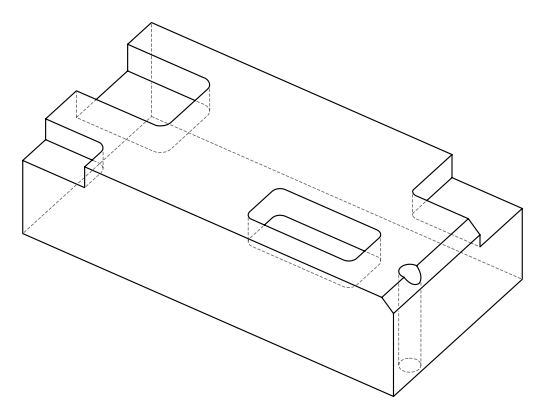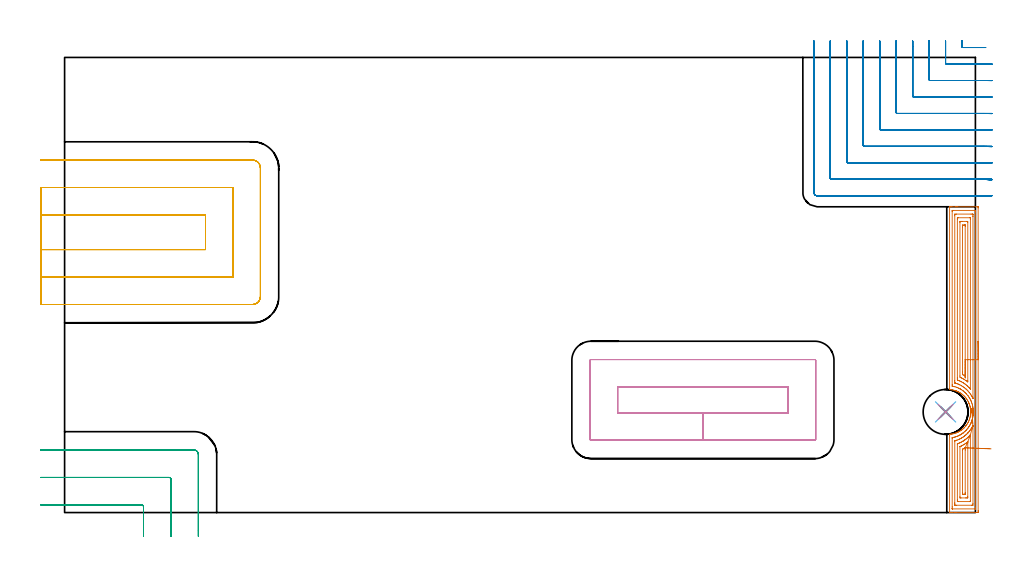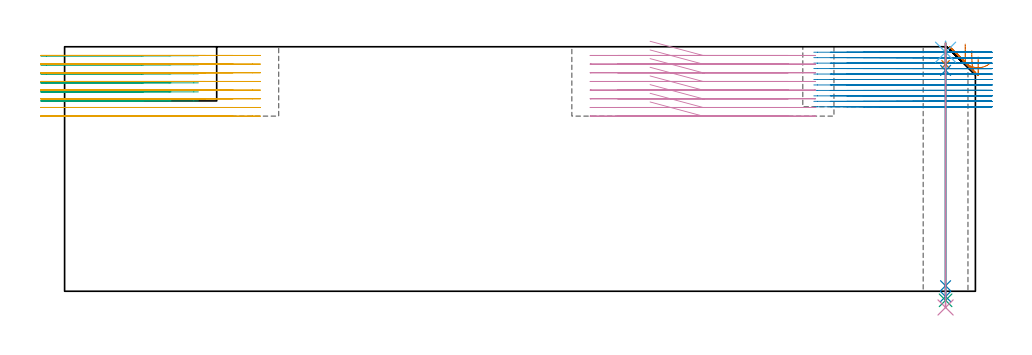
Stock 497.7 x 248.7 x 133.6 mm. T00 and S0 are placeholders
(PLAN: 10 operations, 7 tool changes, 64.5 min)
(1 AREA_MILL | FG_CHAMFER_SURFACE | UGT0205_001 | 7.89 min | 21200 mm3)
(2 MILL_CORNER_NOTCH_RECTANGULAR | CORNER_NOTCH_RECTANGULAR | NXT0201_011 | Follow Part, ap 3, ae 75% | 24.79 min | 251086 mm3)
(3 MILL_CORNER_NOTCH_RECTANGULAR_1 | CORNER_NOTCH_RECTANGULAR_1 | UGT0201_094 | Follow Part, ap 5, ae 75% | 4.15 min | 107751 mm3)
(4 MILL_RECTANGULAR_POCKET | POCKET_RECTANGULAR_STRAIGHT | UGT0201_094 | Follow Part, ap 5, ae 75% | 10.02 min | 344434 mm3)
(5 MILL_SLOT | SLOT_PARTIAL_RECTANGULAR | UGT0201_094 | Follow Part, ap 5, ae 75% | 15.83 min | 435323 mm3)
(6 SPOT_DRILL | STEP1HOLE | NXT0321_9005460120000 | 0.05 min | 131 mm3)
(7 DRILL_BLIND_HOLE_INTO_CENTER | STEP1HOLE | NXT0301_035 | 0.05 min | 163 mm3)
(8 GUN_DRILL_THROUGH_HOLE | STEP1HOLE | UGT0307_002 | 0.6 min | 3583 mm3)
(9 SPADE_DRILL_TO_ENLARGE_THROUGH_HOLE | STEP1HOLE | UGT0306_006 | 0.56 min | 21055 mm3)
(10 DRILL_TO_ENLARGE_THROUGH_HOLE | STEP1HOLE | UGT0301_058 | 0.58 min | 36872 mm3)
(TOOL UGT0205_001 | Chamfer Mill 20 x 3 x 45 deg. | D20 FL50 Z2)
(TOOL NXT0201_011 | ENDMILL 12mm [2P460-1200-NA 1630] | D12 FL38 Z6)
(TOOL UGT0201_094 | End mill 20 mm | D20 FL38 Z4)
(TOOL NXT0321_9005460120000 | NC Spot Drill, 142deg, 12mm, Carbide, Uncoated | D12 PA142 FL30 Z2)
(TOOL NXT0301_035 | Carbide Drill 6.4mm [860.1-0640-032A1-MM 2214] | D6.4 PA140 FL53 Z2)
(TOOL UGT0307_002 | Gun Drill 6 mm | D6 PA130 FL24 Z1)
(TOOL UGT0306_006 | Spade Drill 15.5mm | D15.5 PA132 FL10 Z2)
(TOOL UGT0301_058 | Twist Drill 24.5 mm | D24.5 PA118 FL160 Z2)
(OP 1 AREA_MILL)
G17 G21 G94 G90
T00 M6
G54
G17 G0 G90 X499.2 Y93.55 S1061 M3
G43 Z143.6 H0
Z128.
G94 G1 Y93.512 Z127.128 F250.
Y93.398 Z126.264
Y93.209 Z125.412
Y92.947 Z124.58
Y92.613 Z123.774
Y92.21 Z123.
Y91.742 Z122.264
Y91.21 Z121.572
Y90.621 Z120.929
Y89.978 Z120.34
Y89.286 Z119.809
Y88.55 Z119.34
Y87.776 Z118.937
Y86.97 Z118.603
Y86.138 Z118.341
Y85.286 Z118.152
Y84.422 Z118.038
Y83.55 Z118.
Y1.121
X499.199 Y0.598 Z118.001
X499.196 Y0.234 Z118.002
X499.192 Y0.01 Z118.005
X498.838 Y0.006 Z118.359
X498.251 Y0. Z118.946
X487.462 Z129.732
X486.886 Z130.311
X486.587 Z130.61
X484.837 Z132.358
X484.239 Z132.96
X483.962 Z133.237
X483.847 Z133.352
X483.723 Y0.001 Z133.469
X483.661 Y0.004 Z133.53
X483.602 Y0.01 Z133.588
X483.6 Y0.152 Z133.6
Y42.52
X483.604 Y42.759 Z133.59
X483.821 Y42.793 Z133.373
X484.101 Y42.824 Z133.092
X484.399 Y42.858 Z132.797
X484.557 Y42.875 Z132.641
X485.448 Y43.03 Z131.751
X486.338 Y43.253 Z130.86
X486.984 Y43.454 Z130.213
X487.228 Y43.544 Z129.971
X487.675 Y43.725 Z129.523
X487.9 Y43.828 Z129.296
X488.03 Y43.887 Z129.168
X488.119 Y43.927 Z129.08
X488.374 Y44.057 Z128.824
X488.941 Y44.345 Z128.258
X489.009 Y44.384 Z128.19
X489.457 Y44.66 Z127.741
X489.65 Y44.788 Z127.547
X489.899 Y44.953 Z127.298
X490.237 Y45.196 Z126.96
X490.293 Y45.236 Z126.905
X490.79 Y45.641 Z126.409
X491.34 Y46.127 Z125.857
X491.4 Y46.188 Z125.796
X491.599 Y46.385 Z125.6
X491.681 Y46.467 Z125.519
X492.185 Y47.018 Z125.015
X492.421 Y47.309 Z124.775
X492.517 Y47.426 Z124.68
X492.57 Y47.491 Z124.627
X492.883 Y47.909 Z124.317
X493.179 Y48.35 Z124.021
X493.407 Y48.711 Z123.793
X493.463 Y48.8 Z123.736
X493.704 Y49.243 Z123.491
X493.862 Y49.55 Z123.336
X493.934 Y49.691 Z123.264
X494.134 Y50.135 Z123.062
X494.352 Y50.652 Z122.848
X494.494 Y51.061 Z122.705
X494.626 Y51.473 Z122.574
X494.748 Y51.918 Z122.449
X494.856 Y52.364 Z122.342
X494.945 Y52.809 Z122.253
X494.947 Y52.821 Z122.251
X495.011 Y53.224 Z122.182
X495.016 Y53.255 Z122.178
X495.074 Y53.701 Z122.124
X495.102 Y54.011 Z122.096
X495.11 Y54.116 Z122.085
X495.113 Y54.146 Z122.083
X495.119 Y54.258 Z122.077
X495.134 Y54.592 Z122.056
X495.135 Y54.645 Z122.054
X495.141 Y54.741 Z122.056
X495.144 Y54.866 Z122.054
X495.146 Y54.975 Z122.048
Y54.983 Z122.049
X495.147 Y55.003 Z122.051
Y55.008
X495.148 Y55.037
X495.143 Y55.215 Z122.054
X495.141 Y55.284 Z122.055
X495.14 Y55.302 Z122.056
X495.136 Y55.483 Z122.063
X495.119 Y55.751 Z122.076
X495.11 Y55.899 Z122.086
X495.109 Y55.928 Z122.088
X495.103 Y55.998 Z122.096
X495.066 Y56.374 Z122.131
X495.009 Y56.791 Z122.184
X495.005 Y56.82 Z122.188
X494.936 Y57.24 Z122.263
X494.932 Y57.266 Z122.267
X494.845 Y57.683 Z122.353
X494.839 Y57.711 Z122.359
X494.728 Y58.157 Z122.469
X494.61 Y58.567 Z122.59
X494.6 Y58.602 Z122.6
X494.352 Y59.347 Z122.848
X494.302 Y59.467 Z122.896
X494.292 Y59.493 Z122.907
X494.274 Y59.533 Z122.925
X494.171 Y59.762 Z123.027
X494.102 Y59.913 Z123.093
X493.959 Y60.237 Z123.24
X493.894 Y60.384 Z123.305
X493.678 Y60.805 Z123.517
X493.461 Y61.202 Z123.738
X493.418 Y61.275 Z123.782
X493.131 Y61.723 Z124.069
X492.829 Y62.166 Z124.37
X492.57 Y62.512 Z124.628
X492.35 Y62.788 Z124.848
X492.142 Y63.035 Z125.058
X492.124 Y63.057 Z125.076
X491.681 Y63.536 Z125.519
X491.472 Y63.745 Z125.725
X491.261 Y63.948 Z125.937
X490.79 Y64.363 Z126.409
X490.596 Y64.522 Z126.603
X490.494 Y64.605 Z126.704
X490.194 Y64.839 Z127.004
X490.087 Y64.914 Z127.11
X489.899 Y65.048 Z127.299
X489.458 Y65.34 Z127.741
X489.212 Y65.49 Z127.986
X489.009 Y65.614 Z128.19
X488.805 Y65.73 Z128.395
X488.337 Y65.964 Z128.862
X488.119 Y66.074 Z129.08
X487.937 Y66.157 Z129.263
X487.676 Y66.275 Z129.524
X487.228 Y66.455 Z129.971
X487.099 Y66.502 Z130.099
X487.025 Y66.529 Z130.171
X486.823 Y66.603 Z130.376
X486.774 Y66.621 Z130.425
X486.587 Y66.675 Z130.611
X486.338 Y66.748 Z130.861
X485.448 Y66.97 Z131.751
X484.557 Y67.127 Z132.641
X484.399 Y67.147 Z132.798
X484.11 Y67.184 Z133.084
X483.962 Y67.198 Z133.233
X483.83 Y67.212 Z133.365
X483.604 Y67.24 Z133.59
X483.6 Y67.495 Z133.6
Y166.948
X483.602 Y167.09 Z133.588
X483.721 Y167.097 Z133.471
X483.847 Y167.1 Z133.352
X484.239 Z132.96
X484.837 Z132.358
X486.886 Z130.311
X487.462 Z129.732
X488.049 Z129.146
X498.838 Z118.359
X499.13 Y167.096 Z118.067
X499.192 Y167.09 Z118.005
X499.199 Y167.026 Z117.999
X499.2 Y166.502 Z118.
Y83.55
X497.786 Z119.414
X497.785 Y2.563 Z119.415
X497.784 Y2.382 Z119.416
X497.78 Y2.028 Z119.42
X497.779 Y2.014 Z119.421
X497.754 Y2.009 Z119.446
X497.688 Y2.004 Z119.512
X497.588 Y2.001 Z119.612
X497.463 Y2. Z119.737
X485.212 Y2.001 Z131.988
X485.068 Y2.004 Z132.132
X485.042 Y2.007 Z132.158
X485.021 Y2.011 Z132.179
X485.02 Y2.043 Z132.18
X485.016 Y2.2 Z132.184
X485.015 Y2.382 Z132.185
X485.014 Y3.094 Z132.186
X485.015 Y40.555 Z132.185
X485.016 Y40.736 Z132.184
X485.02 Y40.913 Z132.181
X485.021 Y40.928 Z132.179
X485.055 Y40.938 Z132.145
X485.129 Y40.956 Z132.071
X485.238 Y40.978 Z131.962
X485.437 Y41.016 Z131.763
X485.712 Y41.075 Z131.488
X486.151 Y41.18 Z131.049
X486.587 Y41.294 Z130.613
X486.842 Y41.369 Z130.358
X487.462 Y41.566 Z129.738
X487.508 Y41.581 Z129.692
X487.634 Y41.628 Z129.566
X488.131 Y41.839 Z129.069
X488.337 Y41.933 Z128.863
X488.73 Y42.12 Z128.47
X489.212 Y42.36 Z127.988
X489.317 Y42.413 Z127.883
X489.517 Y42.52 Z127.683
X489.873 Y42.739 Z127.327
X490.087 Y42.877 Z127.113
X490.405 Y43.089 Z126.795
X490.877 Y43.412 Z126.323
X490.926 Y43.449 Z126.274
X490.962 Y43.477 Z126.238
X491.41 Y43.848 Z125.79
X491.837 Y44.209 Z125.363
X491.888 Y44.253 Z125.312
X491.944 Y44.304 Z125.256
X492.338 Y44.686 Z124.862
X492.713 Y45.071 Z124.487
X492.773 Y45.135 Z124.427
X492.829 Y45.196 Z124.371
X493.183 Y45.608 Z124.017
X493.58 Y46.088 Z123.62
X493.584 Y46.092 Z123.616
X493.951 Y46.61 Z123.249
X494.206 Y46.98 Z122.994
X494.271 Y47.078 Z122.929
X494.308 Y47.137 Z122.892
X494.463 Y47.389 Z122.737
X494.638 Y47.693 Z122.562
X494.737 Y47.872 Z122.463
X494.946 Y48.272 Z122.254
X495.192 Y48.764 Z122.008
X495.221 Y48.823 Z121.979
X495.239 Y48.864 Z121.961
X495.338 Y49.087 Z121.862
X495.503 Y49.487 Z121.697
X495.57 Y49.656 Z121.63
X495.741 Y50.137 Z121.459
X495.878 Y50.548 Z121.322
X495.924 Y50.695 Z121.276
X495.956 Y50.809 Z121.244
X496.121 Y51.44 Z121.079
X496.213 Y51.805 Z120.987
X496.299 Y52.243 Z120.901
X496.315 Y52.332 Z120.885
X496.418 Y53.014 Z120.782
X496.444 Y53.224 Z120.756
X496.504 Y53.819 Z120.696
X496.525 Y54.116 Z120.675
X496.549 Y54.665 Z120.651
X496.556 Y55.008 Z120.644
X496.542 Y55.563 Z120.658
X496.524 Y55.899 Z120.676
X496.473 Y56.526 Z120.727
X496.444 Y56.791 Z120.756
X496.333 Y57.561 Z120.867
X496.311 Y57.683 Z120.889
X496.213 Y58.19 Z120.987
X496.123 Y58.575 Z121.077
X496.111 Y58.627 Z121.089
X496.092 Y58.698 Z121.108
X495.867 Y59.467 Z121.333
X495.695 Y59.995 Z121.505
X495.564 Y60.359 Z121.636
X495.497 Y60.522 Z121.703
X495.338 Y60.895 Z121.862
X495.208 Y61.185 Z121.992
X495.179 Y61.251 Z122.021
X495.035 Y61.56 Z122.165
X494.729 Y62.143 Z122.471
X494.633 Y62.316 Z122.567
X494.463 Y62.608 Z122.737
X494.189 Y63.035 Z123.011
X493.945 Y63.397 Z123.255
X493.588 Y63.905 Z123.612
X493.571 Y63.927 Z123.629
X493.518 Y63.998 Z123.682
X492.815 Y64.819 Z124.385
X492.713 Y64.931 Z124.487
X492.334 Y65.321 Z124.866
X491.93 Y65.711 Z125.27
X491.837 Y65.793 Z125.363
X491.311 Y66.248 Z125.889
X490.962 Y66.521 Z126.238
X490.855 Y66.603 Z126.345
X490.087 Y67.121 Z127.113
X489.487 Y67.495 Z127.713
X489.309 Y67.594 Z127.891
X489.212 Y67.644 Z127.988
X488.72 Y67.885 Z128.48
X488.337 Y68.065 Z128.863
X487.591 Y68.387 Z129.609
X487.462 Y68.435 Z129.738
X487.39 Y68.46 Z129.81
X486.587 Y68.707 Z130.613
X486.162 Y68.82 Z131.038
X485.712 Y68.925 Z131.488
X485.054 Y69.058 Z132.146
X485.035 Y69.068 Z132.165
X485.021 Y69.091 Z132.179
X485.019 Y69.279 Z132.181
X485.015 Y69.99 Z132.185
X485.014 Y164.537 Z132.186
X485.015 Y164.718 Z132.185
X485.02 Y165.072 Z132.18
X485.021 Y165.086 Z132.179
X485.046 Y165.09 Z132.154
X485.112 Y165.096 Z132.088
X485.212 Y165.099 Z131.988
X485.337 Y165.1 Z131.863
X497.588 Y165.099 Z119.612
X497.732 Y165.096 Z119.468
X497.758 Y165.094 Z119.442
X497.779 Y165.089 Z119.421
X497.78 Y165.057 Z119.42
X497.784 Y164.9 Z119.416
X497.785 Y164.718 Z119.415
X497.786 Y164.006 Z119.414
Y83.55
X496.372 Z120.828
X496.371 Y62.711 Z120.829
X496.369 Y62.388 Z120.831
X496.368 Y62.346 Z120.832
X496.361 Y62.358 Z120.839
X496.213 Y62.667 Z120.987
X496.021 Y63.035 Z121.179
X495.78 Y63.486 Z121.42
X495.526 Y63.927 Z121.674
X495.338 Y64.222 Z121.862
X494.94 Y64.819 Z122.26
X494.463 Y65.473 Z122.737
X494.267 Y65.711 Z122.933
X493.588 Y66.5 Z123.612
X493.495 Y66.603 Z123.705
X493.105 Y66.999 Z124.095
X492.713 Y67.373 Z124.487
X492.579 Y67.495 Z124.621
X491.837 Y68.112 Z125.363
X491.486 Y68.387 Z125.714
X490.962 Y68.746 Z126.238
X490.651 Y68.955 Z126.549
X490.138 Y69.279 Z127.062
X490.087 Y69.31 Z127.113
X490.015 Y69.353 Z127.185
X489.212 Y69.759 Z127.988
X488.353 Y70.155 Z128.847
X488.315 Y70.171 Z128.885
X487.698 Y70.403 Z129.502
X487.462 Y70.482 Z129.738
X487.014 Y70.628 Z130.186
X486.587 Y70.751 Z130.613
X486.494 Y70.781 Z130.706
X486.435 Y70.801 Z130.765
X486.433 Y70.901 Z130.767
X486.43 Y71.063 Z130.77
X486.429 Y71.224 Z130.771
X486.428 Y71.955 Z130.772
X486.429 Y162.203 Z130.771
X486.434 Y162.934 Z130.766
X486.435 Y163.088 Z130.765
X486.587 Y163.091 Z130.613
X487.3 Y163.099 Z129.9
X495.338 Y163.1 Z121.862
X496.052 Y163.098 Z121.148
X496.213 Y163.093 Z120.987
X496.365 Y163.086 Z120.835
X496.368 Y162.934 Z120.832
X496.37 Y162.773 Z120.83
X496.371 Y162.042 Z120.829
X496.372 Y161.88 Z120.828
Y83.55
X494.957 Z122.243
Y67.715
X494.955 Y67.58 Z122.245
X494.953 Y67.539 Z122.247
X494.952 Y67.53 Z122.248
X494.938 Y67.541 Z122.262
X494.814 Y67.678 Z122.386
X494.463 Y68.068 Z122.737
X494.158 Y68.387 Z123.042
X493.588 Y68.948 Z123.612
X493.219 Y69.279 Z123.981
X492.713 Y69.703 Z124.487
X492.125 Y70.171 Z125.075
X491.837 Y70.373 Z125.363
X491.231 Y70.789 Z125.969
X490.962 Y70.953 Z126.238
X490.78 Y71.063 Z126.42
X490.087 Y71.436 Z127.113
X489.367 Y71.797 Z127.833
X489.017 Y71.955 Z128.183
X488.337 Y72.228 Z128.863
X487.9 Y72.4 Z129.3
X487.861 Y72.422 Z129.339
X487.849 Y72.433 Z129.351
X487.847 Y72.454 Z129.353
X487.844 Y72.847 Z129.356
X487.843 Y73.351 Z129.357
Y73.739
Y160.258
X487.844 Y160.761 Z129.356
X487.846 Y160.93 Z129.354
X487.85 Y161.063 Z129.35
X487.853 Y161.091 Z129.347
X487.873 Y161.093 Z129.327
X487.924 Y161.096 Z129.276
X488.337 Y161.1 Z128.863
X488.386 Z128.814
X494.512 Z122.688
X494.87 Y161.09 Z122.33
X494.951 Y161.087 Z122.249
X494.954 Y161.033 Z122.246
X494.955 Y160.975 Z122.245
X494.957 Y160.646 Z122.243
Y160.258
Y83.55
X493.543 Z123.657
Y71.955
X493.539 Y71.555 Z123.661
X493.536 Y71.372 Z123.664
X493.398 Y71.475 Z123.802
X492.776 Y71.955 Z124.424
X492.713 Y72. Z124.487
X492.575 Y72.095 Z124.625
X491.837 Y72.586 Z125.363
X491.422 Y72.847 Z125.778
X490.962 Y73.102 Z126.238
X490.423 Y73.396 Z126.777
X490.087 Y73.56 Z127.113
X489.719 Y73.739 Z127.481
X489.264 Y73.957 Z127.936
X489.257 Y74.63 Z127.943
X489.258 Y158.474 Z127.942
X489.264 Y158.897 Z127.936
X489.275 Y159.09 Z127.925
X489.477 Y159.096 Z127.723
X490.087 Y159.099 Z127.113
X490.348 Y159.1 Z126.852
X492.975 Y159.099 Z124.225
X493.43 Y159.091 Z123.77
X493.536 Y159.088 Z123.664
X493.543 Y158.474 Z123.657
Y83.55
X492.129 Z125.071
X492.128 Y75.522 Z125.072
X492.127 Y75.227 Z125.073
X492.122 Y74.63 Z125.078
X492.117 Y74.616 Z125.083
X492.08 Y74.63 Z125.12
X491.532 Y74.942 Z125.668
X490.962 Y75.244 Z126.238
X490.783 Y75.34 Z126.417
X490.717 Y75.377 Z126.483
X490.683 Y75.398 Z126.517
X490.678 Y75.425 Z126.522
X490.676 Y75.522 Z126.524
X490.672 Y75.818 Z126.528
X490.671 Y76.414 Z126.529
Y77.009
Y156.095
X490.673 Y156.69 Z126.527
X490.675 Y156.983 Z126.525
X490.678 Y157.077 Z126.522
X490.762 Y157.09 Z126.438
X490.962 Y157.094 Z126.238
X491.436 Y157.099 Z125.764
X491.837 Y157.1 Z125.363
X491.972 Y157.099 Z125.228
X492.079 Y157.096 Z125.121
X492.111 Y157.092 Z125.089
X492.122 Y157.088 Z125.078
X492.124 Y157.071 Z125.076
X492.126 Y156.987 Z125.074
X492.128 Y156.69 Z125.072
X492.129 Y156.393 Z125.071
Y83.55
Y82.678 Z125.109
Y81.814 Z125.223
Y80.962 Z125.412
Y80.13 Z125.674
Y79.324 Z126.008
Y78.55 Z126.411
Y77.814 Z126.88
Y77.122 Z127.411
Y76.479 Z128.
Y75.89 Z128.643
Y75.358 Z129.335
Y74.89 Z130.071
Y74.487 Z130.845
Y74.153 Z131.651
Y73.891 Z132.483
Y73.702 Z133.335
Y73.588 Z134.2
Y73.55 Z135.071
G0 X495.735 Y56.898 Z131.487
G1 X495.734 Y56.918 Z130.615
X495.737 Y56.862 Z129.744
X495.746 Y56.73 Z128.882
X495.76 Y56.524 Z128.034
X495.779 Y56.245 Z127.208
X495.802 Y55.896 Z126.409
X495.83 Y55.478 Z125.644
X495.862 Y54.995 Z124.918
X495.898 Y54.451 Z124.237
X495.938 Y53.849 Z123.606
X495.982 Y53.196 Z123.03
X496.029 Y52.494 Z122.514
X496.078 Y51.75 Z122.061
X496.131 Y50.97 Z121.674
X496.185 Y50.159 Z121.357
X496.24 Y49.324 Z121.112
X496.297 Y48.47 Z120.941
X496.355 Y47.605 Z120.845
X496.364 Y47.465 Z120.836
X496.369 Y47.142 Z120.831
X496.371 Y46.98 Z120.829
Y4.897
X496.366 Y4.166 Z120.834
X496.364 Y4.012 Z120.836
X496.213 Y4.009 Z120.987
X495.5 Y4.001 Z121.7
X487.462 Y4. Z129.738
X486.748 Y4.002 Z130.452
X486.587 Y4.007 Z130.613
X486.435 Y4.014 Z130.765
X486.432 Y4.166 Z130.768
X486.43 Y4.326 Z130.77
X486.429 Y5.058 Z130.771
X486.428 Y5.22 Z130.772
X486.429 Y38.952 Z130.771
X486.43 Y39.113 Z130.77
X486.432 Y39.167 Z130.768
X486.435 Y39.203 Z130.765
X486.458 Y39.211 Z130.742
X486.587 Y39.251 Z130.613
X487.038 Y39.385 Z130.162
X487.462 Y39.518 Z129.738
X487.703 Y39.599 Z129.497
X488.364 Y39.844 Z128.836
X488.948 Y40.113 Z128.252
X489.212 Y40.24 Z127.988
X489.538 Y40.405 Z127.662
X490.087 Y40.693 Z127.113
X490.167 Y40.736 Z127.033
X490.657 Y41.048 Z126.543
X490.962 Y41.247 Z126.238
X491.187 Y41.4 Z126.013
X491.512 Y41.628 Z125.688
X491.698 Y41.771 Z125.502
X491.837 Y41.883 Z125.363
X492.181 Y42.17 Z125.019
X492.596 Y42.52 Z124.604
X492.658 Y42.576 Z124.542
X492.713 Y42.627 Z124.487
X493.108 Y43.009 Z124.092
X493.508 Y43.412 Z123.692
X493.547 Y43.453 Z123.653
X493.588 Y43.498 Z123.612
X493.959 Y43.925 Z123.241
X494.284 Y44.304 Z122.916
X494.365 Y44.404 Z122.835
X494.463 Y44.529 Z122.737
X494.745 Y44.908 Z122.455
X494.954 Y45.196 Z122.246
X495.111 Y45.427 Z122.089
X495.338 Y45.769 Z121.862
X495.46 Y45.963 Z121.74
X495.536 Y46.088 Z121.664
X495.785 Y46.524 Z121.415
X496.034 Y46.98 Z121.166
X496.096 Y47.099 Z121.104
X496.355 Y47.605 Z120.845
X494.95 Y42.464 Z122.25
X494.953 Y42.445 Z122.247
X494.955 Y42.392 Z122.245
X494.957 Y42.284 Z122.243
Y42.213
X494.956 Y6.339 Z122.244
X494.954 Y6.17 Z122.246
X494.95 Y6.037 Z122.25
X494.947 Y6.009 Z122.253
X494.927 Y6.007 Z122.273
X494.876 Y6.004 Z122.324
X494.463 Y6. Z122.737
X494.414 Z122.786
X488.288 Z128.912
X487.93 Y6.01 Z129.27
X487.849 Y6.013 Z129.351
X487.846 Y6.067 Z129.354
X487.845 Y6.125 Z129.355
X487.843 Y6.454 Z129.357
Y6.842
Y37.169
X487.845 Y37.421 Z129.355
X487.848 Y37.546 Z129.352
X487.849 Y37.571 Z129.351
X487.867 Y37.581 Z129.333
X487.912 Y37.602 Z129.288
X488.337 Y37.766 Z128.863
X488.546 Y37.847 Z128.654
X489.064 Y38.06 Z128.136
X489.167 Y38.107 Z128.033
X489.212 Y38.128 Z127.988
X489.759 Y38.395 Z127.441
X490.087 Y38.563 Z127.113
X490.811 Y38.952 Z126.389
X490.906 Y39.01 Z126.294
X490.962 Y39.046 Z126.238
X491.44 Y39.358 Z125.76
X491.837 Y39.623 Z125.363
X491.967 Y39.713 Z125.233
X492.151 Y39.844 Z125.049
X492.469 Y40.093 Z124.731
X492.713 Y40.289 Z124.487
X492.954 Y40.49 Z124.246
X493.243 Y40.736 Z123.957
X493.426 Y40.901 Z123.774
X493.588 Y41.051 Z123.612
X493.879 Y41.332 Z123.321
X494.177 Y41.628 Z123.023
X494.318 Y41.775 Z122.882
X494.463 Y41.931 Z122.737
X494.74 Y42.238 Z122.46
X494.885 Y42.398 Z122.315
X494.943 Y42.458 Z122.257
X494.95 Y42.464 Z122.25
X493.533 Y38.636 Z123.667
X493.536 Y38.619 Z123.664
X493.539 Y38.449 Z123.661
X493.543 Y38.106 Z123.657
Y38.06
X493.542 Y8.626 Z123.658
X493.536 Y8.203 Z123.664
X493.525 Y8.01 Z123.675
X493.323 Y8.004 Z123.877
X492.713 Y8.001 Z124.487
X492.452 Y8. Z124.748
X489.825 Y8.001 Z127.375
X489.37 Y8.009 Z127.83
X489.264 Y8.012 Z127.936
X489.257 Y8.626 Z127.943
Y35.959
X489.259 Y36.012 Z127.941
X489.261 Y36.037 Z127.939
X489.262 Y36.044 Z127.938
X489.324 Y36.074 Z127.876
X489.759 Y36.277 Z127.441
X489.983 Y36.383 Z127.217
X490.087 Y36.435 Z127.113
X490.566 Y36.681 Z126.634
X490.962 Y36.896 Z126.238
X491.453 Y37.169 Z125.747
X491.691 Y37.317 Z125.509
X491.837 Y37.412 Z125.363
X492.222 Y37.669 Z124.978
X492.713 Y38.002 Z124.487
X492.746 Y38.026 Z124.454
X492.794 Y38.06 Z124.406
X493.063 Y38.269 Z124.137
X493.243 Y38.411 Z123.957
X493.494 Y38.61 Z123.706
X493.533 Y38.636 Z123.667
X492.122 Y35.385 Z125.078
X492.126 Y35.214 Z125.074
X492.128 Y35.089 Z125.072
X492.129 Y34.493 Z125.071
Y34.196
Y11.005
X492.127 Y10.41 Z125.073
X492.125 Y10.117 Z125.075
X492.122 Y10.023 Z125.078
X492.038 Y10.01 Z125.162
X491.837 Y10.006 Z125.363
X491.364 Y10.001 Z125.836
X490.962 Y10. Z126.238
X490.828 Y10.001 Z126.372
X490.721 Y10.004 Z126.479
X490.689 Y10.008 Z126.511
X490.678 Y10.012 Z126.522
X490.676 Y10.029 Z126.524
X490.674 Y10.113 Z126.526
X490.672 Y10.41 Z126.528
X490.671 Y10.707 Z126.529
Y33.897
X490.675 Y34.493 Z126.525
X490.677 Y34.566 Z126.523
X490.68 Y34.596 Z126.52
X490.712 Y34.615 Z126.488
X490.796 Y34.663 Z126.404
X490.962 Y34.753 Z126.238
X491.367 Y34.972 Z125.833
X491.837 Y35.231 Z125.363
X491.934 Y35.286 Z125.266
X492.104 Y35.385 Z125.096
X492.114 Z125.086
X492.122 Z125.078
X492.765 Y35.359 Z124.489
X493.457 Y35.331 Z123.958
X494.192 Y35.301 Z123.49
X494.965 Y35.27 Z123.087
X495.771 Y35.238 Z122.754
X496.602 Y35.205 Z122.492
X497.453 Y35.17 Z122.303
X498.317 Y35.136 Z122.19
X499.188 Y35.101 Z122.152
X500.059 Y35.066 Z122.191
X500.923 Y35.031 Z122.305
X501.774 Y34.997 Z122.494
X502.606 Y34.963 Z122.757
X503.411 Y34.931 Z123.091
X504.184 Y34.9 Z123.494
X504.919 Y34.87 Z123.963
X505.61 Y34.843 Z124.494
X506.253 Y34.817 Z125.084
G0 Z143.6
M5
M2
(OP 2 MILL_CORNER_NOTCH_RECTANGULAR)
G17 G21 G94 G90
T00 M6
G54
G17 G0 G90 X490.4 Y257.7 S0 M3
G43 Z143.6 H1
Z130.618
G94 G1 Y254.7 F250.
G3 X490.994 Y254.1 R0.6 F500.
G1 X500.315
X503.315 F250.
G0 Z143.6
X481.4 Y257.7
Z130.618
G1 Y254.7
Y245.694 F500.
G3 X481.994 Y245.1 R0.6
G1 X502.172
G2 X503.7 Y245.084 R72.
G1 X506.699 Y245.02 F250.
G0 Z143.6
X472.4 Y257.7
Z130.618
G1 Y254.7
Y236.695 F500.
G3 X472.995 Y236.1 R0.6
G1 X502.172
G2 X503.7 Y236.081 R63.
G1 X506.699 Y236.009 F250.
G0 Z143.6
X463.4 Y257.7
Z130.618
G1 Y254.7
Y227.695 F500.
G3 X463.995 Y227.1 R0.6
G1 X502.172
G2 X503.7 Y227.078 R54.
G1 X506.699 Y226.994 F250.
G0 Z143.6
X454.4 Y257.7
Z130.618
G1 Y254.7
Y218.695 F500.
G3 X454.995 Y218.1 R0.6
G1 X502.172
G2 X503.7 Y218.074 R45.
G1 X506.698 Y217.972 F250.
G0 Z143.6
X445.4 Y257.7
Z130.618
G1 Y254.7
Y209.695 F500.
G3 X445.995 Y209.1 R0.6
G1 X502.172
G2 X503.7 Y209.068 R36.
G1 X506.697 Y208.94 F250.
G0 Z143.6
X436.4 Y257.7
Z130.618
G1 Y254.7
Y200.696 F500.
G3 X436.996 Y200.1 R0.6
G1 X502.172
G2 X503.7 Y200.057 R27.
G1 X506.695 Y199.887 F250.
G0 Z143.6
X427.4 Y257.7
Z130.618
G1 Y254.7
Y191.696 F500.
G3 X427.996 Y191.1 R0.6
G1 X502.172
G2 X503.7 Y191.035 R18.
G1 X506.689 Y190.78 F250.
G0 Z143.6
X418.4 Y257.7
Z130.618
G1 Y254.7
Y182.696 F500.
G3 X418.996 Y182.1 R0.6
G1 X502.172
G2 X503.7 Y181.969 R9.
G1 X506.656 Y181.46 F250.
G0 Z143.6
X409.4 Y257.7
Z130.618
G1 Y254.7
Y175.1 F500.
G3 X411.4 Y173.1 R2.
G1 X502.172
X505.172 F250.
G0 Z143.6
X490.4 Y257.7
Z127.636
G1 Y254.7
G3 X490.994 Y254.1 R0.6 F500.
G1 X500.315
X503.315 F250.
G0 Z143.6
X481.4 Y257.7
Z127.636
G1 Y254.7
Y245.694 F500.
G3 X481.994 Y245.1 R0.6
G1 X502.168
G2 X503.7 Y245.084 R72.
G1 X506.699 Y245.02 F250.
G0 Z143.6
X472.4 Y257.7
Z127.636
G1 Y254.7
Y236.695 F500.
G3 X472.995 Y236.1 R0.6
G1 X502.168
G2 X503.7 Y236.081 R63.
G1 X506.699 Y236.008 F250.
G0 Z143.6
X463.4 Y257.7
Z127.636
G1 Y254.7
Y227.695 F500.
G3 X463.995 Y227.1 R0.6
G1 X502.168
G2 X503.7 Y227.078 R54.
G1 X506.699 Y226.993 F250.
G0 Z143.6
X454.4 Y257.7
Z127.636
G1 Y254.7
Y218.695 F500.
G3 X454.995 Y218.1 R0.6
G1 X502.168
G2 X503.7 Y218.074 R45.
G1 X506.698 Y217.972 F250.
G0 Z143.6
X445.4 Y257.7
Z127.636
G1 Y254.7
Y209.695 F500.
G3 X445.995 Y209.1 R0.6
G1 X502.168
G2 X503.7 Y209.067 R36.
G1 X506.697 Y208.94 F250.
G0 Z143.6
X436.4 Y257.7
Z127.636
G1 Y254.7
Y200.696 F500.
G3 X436.996 Y200.1 R0.6
G1 X502.168
G2 X503.7 Y200.056 R27.
G1 X506.695 Y199.886 F250.
G0 Z143.6
X427.4 Y257.7
Z127.636
G1 Y254.7
Y191.696 F500.
G3 X427.996 Y191.1 R0.6
G1 X502.168
G2 X503.7 Y191.035 R18.
G1 X506.689 Y190.779 F250.
G0 Z143.6
X418.4 Y257.7
Z127.636
G1 Y254.7
Y182.696 F500.
G3 X418.996 Y182.1 R0.6
G1 X502.168
G2 X503.7 Y181.969 R9.
G1 X506.656 Y181.458 F250.
G0 Z143.6
X409.4 Y257.7
Z127.636
G1 Y254.7
Y175.1 F500.
G3 X411.4 Y173.1 R2.
G1 X502.168
X505.168 F250.
G0 Z143.6
X490.4 Y257.7
Z124.654
G1 Y254.7
G3 X490.994 Y254.1 R0.6 F500.
G1 X500.315
X503.315 F250.
G0 Z143.6
X481.4 Y257.7
Z124.654
G1 Y254.7
Y245.694 F500.
G3 X481.994 Y245.1 R0.6
G1 X503.355
X503.7 Y245.099
X506.7 Y245.085 F250.
G0 Z143.6
X472.4 Y257.7
Z124.654
G1 Y254.7
Y236.695 F500.
G3 X472.995 Y236.1 R0.6
G1 X503.355
X503.7 Y236.099
X506.7 Y236.083 F250.
G0 Z143.6
X463.4 Y257.7
Z124.654
G1 Y254.7
Y227.695 F500.
G3 X463.995 Y227.1 R0.6
G1 X503.355
G2 X503.7 Y227.099 R54.
G1 X506.7 Y227.08 F250.
G0 Z143.6
X454.4 Y257.7
Z124.654
G1 Y254.7
Y218.695 F500.
G3 X454.995 Y218.1 R0.6
G1 X503.355
G2 X503.7 Y218.099 R45.
G1 X506.7 Y218.076 F250.
G0 Z143.6
X445.4 Y257.7
Z124.654
G1 Y254.7
Y209.695 F500.
G3 X445.995 Y209.1 R0.6
G1 X503.355
G2 X503.7 Y209.098 R36.
G1 X506.7 Y209.07 F250.
G0 Z143.6
X436.4 Y257.7
Z124.654
G1 Y254.7
Y200.696 F500.
G3 X436.996 Y200.1 R0.6
G1 X503.355
G2 X503.7 Y200.098 R27.
G1 X506.7 Y200.059 F250.
G0 Z143.6
X427.4 Y257.7
Z124.654
G1 Y254.7
Y191.696 F500.
G3 X427.996 Y191.1 R0.6
G1 X503.355
G2 X503.7 Y191.097 R18.
G1 X506.699 Y191.039 F250.
G0 Z143.6
X418.4 Y257.7
Z124.654
G1 Y254.7
Y182.696 F500.
G3 X418.996 Y182.1 R0.6
G1 X503.355
G2 X503.7 Y182.093 R9.
G1 X506.698 Y181.978 F250.
G0 Z143.6
X409.4 Y257.7
Z124.654
G1 Y254.7
Y175.1 F500.
G3 X411.4 Y173.1 R2.
G1 X503.355
X506.355 F250.
G0 Z143.6
X490.4 Y257.7
Z121.673
G1 Y254.7
G3 X490.994 Y254.1 R0.6 F500.
G1 X500.315
X503.315 F250.
G0 Z143.6
X481.4 Y257.7
Z121.673
G1 Y254.7
Y245.694 F500.
G3 X481.994 Y245.1 R0.6
G1 X503.7
X506.7 F250.
G0 Z143.6
X472.4 Y257.7
Z121.673
G1 Y254.7
Y236.695 F500.
G3 X472.995 Y236.1 R0.6
G1 X503.7
X506.7 F250.
G0 Z143.6
X463.4 Y257.7
Z121.673
G1 Y254.7
Y227.695 F500.
G3 X463.995 Y227.1 R0.6
G1 X503.7
X506.7 F250.
G0 Z143.6
X454.4 Y257.7
Z121.673
G1 Y254.7
Y218.695 F500.
G3 X454.995 Y218.1 R0.6
G1 X503.7
X506.7 F250.
G0 Z143.6
X445.4 Y257.7
Z121.673
G1 Y254.7
Y209.695 F500.
G3 X445.995 Y209.1 R0.6
G1 X503.7
X506.7 F250.
G0 Z143.6
X436.4 Y257.7
Z121.673
G1 Y254.7
Y200.696 F500.
G3 X436.996 Y200.1 R0.6
G1 X503.7
X506.7 F250.
G0 Z143.6
X427.4 Y257.7
Z121.673
G1 Y254.7
Y191.696 F500.
G3 X427.996 Y191.1 R0.6
G1 X503.7
X506.7 F250.
G0 Z143.6
X418.4 Y257.7
Z121.673
G1 Y254.7
Y182.696 F500.
G3 X418.996 Y182.1 R0.6
G1 X503.7
X506.7 F250.
G0 Z143.6
X409.4 Y257.7
Z121.673
G1 Y254.7
Y175.1 F500.
G3 X411.4 Y173.1 R2.
G1 X503.7
X506.7 F250.
G0 Z143.6
X490.4 Y257.7
Z118.691
G1 Y254.7
G3 X490.994 Y254.1 R0.6 F500.
G1 X500.315
X503.315 F250.
G0 Z143.6
X481.4 Y257.7
Z118.691
G1 Y254.7
Y245.694 F500.
G3 X481.994 Y245.1 R0.6
G1 X503.7
X506.7 F250.
G0 Z143.6
X472.4 Y257.7
Z118.691
G1 Y254.7
Y236.695 F500.
G3 X472.995 Y236.1 R0.6
G1 X503.7
X506.7 F250.
G0 Z143.6
X463.4 Y257.7
Z118.691
G1 Y254.7
Y227.695 F500.
G3 X463.995 Y227.1 R0.6
G1 X503.7
X506.7 F250.
G0 Z143.6
X454.4 Y257.7
Z118.691
G1 Y254.7
Y218.695 F500.
G3 X454.995 Y218.1 R0.6
G1 X503.7
X506.7 F250.
G0 Z143.6
X445.4 Y257.7
Z118.691
G1 Y254.7
Y209.695 F500.
G3 X445.995 Y209.1 R0.6
G1 X503.7
X506.7 F250.
G0 Z143.6
X436.4 Y257.7
Z118.691
G1 Y254.7
Y200.696 F500.
G3 X436.996 Y200.1 R0.6
G1 X503.7
X506.7 F250.
G0 Z143.6
X427.4 Y257.7
Z118.691
G1 Y254.7
Y191.696 F500.
G3 X427.996 Y191.1 R0.6
G1 X503.7
X506.7 F250.
G0 Z143.6
X418.4 Y257.7
Z118.691
G1 Y254.7
Y182.696 F500.
G3 X418.996 Y182.1 R0.6
G1 X503.7
X506.7 F250.
G0 Z143.6
X409.4 Y257.7
Z118.691
G1 Y254.7
Y175.1 F500.
G3 X411.4 Y173.1 R2.
G1 X503.7
X506.7 F250.
G0 Z143.6
X490.4 Y257.7
Z115.709
G1 Y254.7
G3 X490.994 Y254.1 R0.6 F500.
G1 X500.315
X503.315 F250.
G0 Z143.6
X481.4 Y257.7
Z115.709
G1 Y254.7
Y245.694 F500.
G3 X481.994 Y245.1 R0.6
G1 X503.7
X506.7 F250.
G0 Z143.6
X472.4 Y257.7
Z115.709
G1 Y254.7
Y236.695 F500.
G3 X472.995 Y236.1 R0.6
G1 X503.7
X506.7 F250.
G0 Z143.6
X463.4 Y257.7
Z115.709
G1 Y254.7
Y227.695 F500.
G3 X463.995 Y227.1 R0.6
G1 X503.7
X506.7 F250.
G0 Z143.6
X454.4 Y257.7
Z115.709
G1 Y254.7
Y218.695 F500.
G3 X454.995 Y218.1 R0.6
G1 X503.7
X506.7 F250.
G0 Z143.6
X445.4 Y257.7
Z115.709
G1 Y254.7
Y209.695 F500.
G3 X445.995 Y209.1 R0.6
G1 X503.7
X506.7 F250.
G0 Z143.6
X436.4 Y257.7
Z115.709
G1 Y254.7
Y200.696 F500.
G3 X436.996 Y200.1 R0.6
G1 X503.7
X506.7 F250.
G0 Z143.6
X427.4 Y257.7
Z115.709
G1 Y254.7
Y191.696 F500.
G3 X427.996 Y191.1 R0.6
G1 X503.7
X506.7 F250.
G0 Z143.6
X418.4 Y257.7
Z115.709
G1 Y254.7
Y182.696 F500.
G3 X418.996 Y182.1 R0.6
G1 X503.7
X506.7 F250.
G0 Z143.6
X409.4 Y257.7
Z115.709
G1 Y254.7
Y175.1 F500.
G3 X411.4 Y173.1 R2.
G1 X503.7
X506.7 F250.
G0 Z143.6
X490.4 Y257.7
Z112.727
G1 Y254.7
G3 X490.994 Y254.1 R0.6 F500.
G1 X500.315
X503.315 F250.
G0 Z143.6
X481.4 Y257.7
Z112.727
G1 Y254.7
Y245.694 F500.
G3 X481.994 Y245.1 R0.6
G1 X503.7
X506.7 F250.
G0 Z143.6
X472.4 Y257.7
Z112.727
G1 Y254.7
Y236.695 F500.
G3 X472.995 Y236.1 R0.6
G1 X503.7
X506.7 F250.
G0 Z143.6
X463.4 Y257.7
Z112.727
G1 Y254.7
Y227.695 F500.
G3 X463.995 Y227.1 R0.6
G1 X503.7
X506.7 F250.
G0 Z143.6
X454.4 Y257.7
Z112.727
G1 Y254.7
Y218.695 F500.
G3 X454.995 Y218.1 R0.6
G1 X503.7
X506.7 F250.
G0 Z143.6
X445.4 Y257.7
Z112.727
G1 Y254.7
Y209.695 F500.
G3 X445.995 Y209.1 R0.6
G1 X503.7
X506.7 F250.
G0 Z143.6
X436.4 Y257.7
Z112.727
G1 Y254.7
Y200.696 F500.
G3 X436.996 Y200.1 R0.6
G1 X503.7
X506.7 F250.
G0 Z143.6
X427.4 Y257.7
Z112.727
G1 Y254.7
Y191.696 F500.
G3 X427.996 Y191.1 R0.6
G1 X503.7
X506.7 F250.
G0 Z143.6
X418.4 Y257.7
Z112.727
G1 Y254.7
Y182.696 F500.
G3 X418.996 Y182.1 R0.6
G1 X503.7
X506.7 F250.
G0 Z143.6
X409.4 Y257.7
Z112.727
G1 Y254.7
Y175.1 F500.
G3 X411.4 Y173.1 R2.
G1 X503.7
X506.7 F250.
G0 Z143.6
X490.4 Y257.7
Z109.745
G1 Y254.7
G3 X490.994 Y254.1 R0.6 F500.
G1 X500.315
X503.315 F250.
G0 Z143.6
X481.4 Y257.7
Z109.745
G1 Y254.7
Y245.694 F500.
G3 X481.994 Y245.1 R0.6
G1 X503.7
X506.7 F250.
G0 Z143.6
X472.4 Y257.7
Z109.745
G1 Y254.7
Y236.695 F500.
G3 X472.995 Y236.1 R0.6
G1 X503.7
X506.7 F250.
G0 Z143.6
X463.4 Y257.7
Z109.745
G1 Y254.7
Y227.695 F500.
G3 X463.995 Y227.1 R0.6
G1 X503.7
X506.7 F250.
G0 Z143.6
X454.4 Y257.7
Z109.745
G1 Y254.7
Y218.695 F500.
G3 X454.995 Y218.1 R0.6
G1 X503.7
X506.7 F250.
G0 Z143.6
X445.4 Y257.7
Z109.745
G1 Y254.7
Y209.695 F500.
G3 X445.995 Y209.1 R0.6
G1 X503.7
X506.7 F250.
G0 Z143.6
X436.4 Y257.7
Z109.745
G1 Y254.7
Y200.696 F500.
G3 X436.996 Y200.1 R0.6
G1 X503.7
X506.7 F250.
G0 Z143.6
X427.4 Y257.7
Z109.745
G1 Y254.7
Y191.696 F500.
G3 X427.996 Y191.1 R0.6
G1 X503.7
X506.7 F250.
G0 Z143.6
X418.4 Y257.7
Z109.745
G1 Y254.7
Y182.696 F500.
G3 X418.996 Y182.1 R0.6
G1 X503.7
X506.7 F250.
G0 Z143.6
X409.4 Y257.7
Z109.745
G1 Y254.7
Y175.1 F500.
G3 X411.4 Y173.1 R2.
G1 X503.7
X506.7 F250.
G0 Z143.6
X490.4 Y257.7
Z106.764
G1 Y254.7
G3 X490.994 Y254.1 R0.6 F500.
G1 X500.315
X503.315 F250.
G0 Z143.6
X481.4 Y257.7
Z106.764
G1 Y254.7
Y245.694 F500.
G3 X481.994 Y245.1 R0.6
G1 X503.7
X506.7 F250.
G0 Z143.6
X472.4 Y257.7
Z106.764
G1 Y254.7
Y236.695 F500.
G3 X472.995 Y236.1 R0.6
G1 X503.7
X506.7 F250.
G0 Z143.6
X463.4 Y257.7
Z106.764
G1 Y254.7
Y227.695 F500.
G3 X463.995 Y227.1 R0.6
G1 X503.7
X506.7 F250.
G0 Z143.6
X454.4 Y257.7
Z106.764
G1 Y254.7
Y218.695 F500.
G3 X454.995 Y218.1 R0.6
G1 X503.7
X506.7 F250.
G0 Z143.6
X445.4 Y257.7
Z106.764
G1 Y254.7
Y209.695 F500.
G3 X445.995 Y209.1 R0.6
G1 X503.7
X506.7 F250.
G0 Z143.6
X436.4 Y257.7
Z106.764
G1 Y254.7
Y200.696 F500.
G3 X436.996 Y200.1 R0.6
G1 X503.7
X506.7 F250.
G0 Z143.6
X427.4 Y257.7
Z106.764
G1 Y254.7
Y191.696 F500.
G3 X427.996 Y191.1 R0.6
G1 X503.7
X506.7 F250.
G0 Z143.6
X418.4 Y257.7
Z106.764
G1 Y254.7
Y182.696 F500.
G3 X418.996 Y182.1 R0.6
G1 X503.7
X506.7 F250.
G0 Z143.6
X409.4 Y257.7
Z106.764
G1 Y254.7
Y175.1 F500.
G3 X411.4 Y173.1 R2.
G1 X503.7
X506.7 F250.
G0 Z143.6
X490.4 Y257.7
Z103.782
G1 Y254.7
G3 X490.994 Y254.1 R0.6 F500.
G1 X500.315
X503.315 F250.
G0 Z143.6
X481.4 Y257.7
Z103.782
G1 Y254.7
Y245.694 F500.
G3 X481.994 Y245.1 R0.6
G1 X503.7
X506.7 F250.
G0 Z143.6
X472.4 Y257.7
Z103.782
G1 Y254.7
Y236.695 F500.
G3 X472.995 Y236.1 R0.6
G1 X503.7
X506.7 F250.
G0 Z143.6
X463.4 Y257.7
Z103.782
G1 Y254.7
Y227.695 F500.
G3 X463.995 Y227.1 R0.6
G1 X503.7
X506.7 F250.
G0 Z143.6
X454.4 Y257.7
Z103.782
G1 Y254.7
Y218.695 F500.
G3 X454.995 Y218.1 R0.6
G1 X503.7
X506.7 F250.
G0 Z143.6
X445.4 Y257.7
Z103.782
G1 Y254.7
Y209.695 F500.
G3 X445.995 Y209.1 R0.6
G1 X503.7
X506.7 F250.
G0 Z143.6
X436.4 Y257.7
Z103.782
G1 Y254.7
Y200.696 F500.
G3 X436.996 Y200.1 R0.6
G1 X503.7
X506.7 F250.
G0 Z143.6
X427.4 Y257.7
Z103.782
G1 Y254.7
Y191.696 F500.
G3 X427.996 Y191.1 R0.6
G1 X503.7
X506.7 F250.
G0 Z143.6
X418.4 Y257.7
Z103.782
G1 Y254.7
Y182.696 F500.
G3 X418.996 Y182.1 R0.6
G1 X503.7
X506.7 F250.
G0 Z143.6
X409.4 Y257.7
Z103.782
G1 Y254.7
Y175.1 F500.
G3 X411.4 Y173.1 R2.
G1 X503.7
X506.7 F250.
G0 Z143.6
X490.4 Y257.7
Z100.8
G1 Y254.7
G3 X490.994 Y254.1 R0.6 F500.
G1 X500.315
X503.315 F250.
G0 Z143.6
X481.4 Y257.7
Z100.8
G1 Y254.7
Y245.694 F500.
G3 X481.994 Y245.1 R0.6
G1 X503.7
X506.7 F250.
G0 Z143.6
X472.4 Y257.7
Z100.8
G1 Y254.7
Y236.695 F500.
G3 X472.995 Y236.1 R0.6
G1 X503.7
X506.7 F250.
G0 Z143.6
X463.4 Y257.7
Z100.8
G1 Y254.7
Y227.695 F500.
G3 X463.995 Y227.1 R0.6
G1 X503.7
X506.7 F250.
G0 Z143.6
X454.4 Y257.7
Z100.8
G1 Y254.7
Y218.695 F500.
G3 X454.995 Y218.1 R0.6
G1 X503.7
X506.7 F250.
G0 Z143.6
X445.4 Y257.7
Z100.8
G1 Y254.7
Y209.695 F500.
G3 X445.995 Y209.1 R0.6
G1 X503.7
X506.7 F250.
G0 Z143.6
X436.4 Y257.7
Z100.8
G1 Y254.7
Y200.696 F500.
G3 X436.996 Y200.1 R0.6
G1 X503.7
X506.7 F250.
G0 Z143.6
X427.4 Y257.7
Z100.8
G1 Y254.7
Y191.696 F500.
G3 X427.996 Y191.1 R0.6
G1 X503.7
X506.7 F250.
G0 Z143.6
X418.4 Y257.7
Z100.8
G1 Y254.7
Y182.696 F500.
G3 X418.996 Y182.1 R0.6
G1 X503.7
X506.7 F250.
G0 Z143.6
X409.4 Y257.7
Z100.8
G1 Y254.7
Y175.1 F500.
G3 X411.4 Y173.1 R2.
G1 X503.7
X506.7 F250.
G0 Z143.6
M5
M2
(OP 3 MILL_CORNER_NOTCH_RECTANGULAR_1)
G17 G21 G94 G90
T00 M6
G54
G17 G0 G90 X43.1 Y-13. S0 M3
G43 Z143.6 H0
Z128.667
G94 G1 Y-10. F250.
Y3.205 F500.
G3 X42.105 Y4.2 R1.
G1 X-10.
X-13. F250.
G0 Z143.6
X58.1 Y-13.
Z128.667
G1 Y-10.
Y18.205 F500.
G3 X57.105 Y19.2 R1.
G1 X-10.
X-13. F250.
G0 Z143.6
X73.1 Y-13.
Z128.667
G1 Y-10.
Y31.7 F500.
G3 X70.6 Y34.2 R2.5
G1 X-10.
X-13. F250.
G0 Z143.6
X43.1 Y-13.
Z123.733
G1 Y-10.
Y3.205 F500.
G3 X42.105 Y4.2 R1.
G1 X-10.
X-13. F250.
G0 Z143.6
X58.1 Y-13.
Z123.733
G1 Y-10.
Y18.205 F500.
G3 X57.105 Y19.2 R1.
G1 X-10.
X-13. F250.
G0 Z143.6
X73.1 Y-13.
Z123.733
G1 Y-10.
Y31.7 F500.
G3 X70.6 Y34.2 R2.5
G1 X-10.
X-13. F250.
G0 Z143.6
X43.1 Y-13.
Z118.8
G1 Y-10.
Y3.205 F500.
G3 X42.105 Y4.2 R1.
G1 X-10.
X-13. F250.
G0 Z143.6
X58.1 Y-13.
Z118.8
G1 Y-10.
Y18.205 F500.
G3 X57.105 Y19.2 R1.
G1 X-10.
X-13. F250.
G0 Z143.6
X73.1 Y-13.
Z118.8
G1 Y-10.
Y31.7 F500.
G3 X70.6 Y34.2 R2.5
G1 X-10.
X-13. F250.
G0 Z143.6
X43.1 Y-13.
Z113.867
G1 Y-10.
Y3.205 F500.
G3 X42.105 Y4.2 R1.
G1 X-10.
X-13. F250.
G0 Z143.6
X58.1 Y-13.
Z113.867
G1 Y-10.
Y18.205 F500.
G3 X57.105 Y19.2 R1.
G1 X-10.
X-13. F250.
G0 Z143.6
X73.1 Y-13.
Z113.867
G1 Y-10.
Y31.7 F500.
G3 X70.6 Y34.2 R2.5
G1 X-10.
X-13. F250.
G0 Z143.6
X43.1 Y-13.
Z108.933
G1 Y-10.
Y3.205 F500.
G3 X42.105 Y4.2 R1.
G1 X-10.
X-13. F250.
G0 Z143.6
X58.1 Y-13.
Z108.933
G1 Y-10.
Y18.205 F500.
G3 X57.105 Y19.2 R1.
G1 X-10.
X-13. F250.
G0 Z143.6
X73.1 Y-13.
Z108.933
G1 Y-10.
Y31.7 F500.
G3 X70.6 Y34.2 R2.5
G1 X-10.
X-13. F250.
G0 Z143.6
X43.1 Y-13.
Z104.
G1 Y-10.
Y3.205 F500.
G3 X42.105 Y4.2 R1.
G1 X-10.
X-13. F250.
G0 Z143.6
X58.1 Y-13.
Z104.
G1 Y-10.
Y18.205 F500.
G3 X57.105 Y19.2 R1.
G1 X-10.
X-13. F250.
G0 Z143.6
X73.1 Y-13.
Z104.
G1 Y-10.
Y31.7 F500.
G3 X70.6 Y34.2 R2.5
G1 X-10.
X-13. F250.
G0 Z143.6
M5
M2
(OP 4 MILL_RECTANGULAR_POCKET)
G17 G21 G94 G90
T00 M6
G54
G17 G0 G90 X319.923 Y54.5 S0 M3
G43 Z143.6 H0
Z136.6
G94 G1 X348.8 Z128.862 F250.
X395.4 F500.
Y68.6
X302.2
Y54.5
X348.8
Y39.5
X410.
G3 X410.4 Y39.9 R0.4
G1 Y83.2
G3 X410. Y83.6 R0.4
G1 X287.6
G3 X287.2 Y83.2 R0.4
G1 Y39.9
G3 X287.6 Y39.5 R0.4
G1 X348.8
X349.8
G0 X319.923 Y54.5 Z131.862
G1 X348.8 Z124.125 F250.
X395.4 F500.
Y68.6
X302.2
Y54.5
X348.8
Y39.5
X410.
G3 X410.4 Y39.9 R0.4
G1 Y83.2
G3 X410. Y83.6 R0.4
G1 X287.6
G3 X287.2 Y83.2 R0.4
G1 Y39.9
G3 X287.6 Y39.5 R0.4
G1 X348.8
X349.8
G0 X319.923 Y54.5 Z127.125
G1 X348.8 Z119.387 F250.
X395.4 F500.
Y68.6
X302.2
Y54.5
X348.8
Y39.5
X410.
G3 X410.4 Y39.9 R0.4
G1 Y83.2
G3 X410. Y83.6 R0.4
G1 X287.6
G3 X287.2 Y83.2 R0.4
G1 Y39.9
G3 X287.6 Y39.5 R0.4
G1 X348.8
X349.8
G0 X319.923 Y54.5 Z122.387
G1 X348.8 Z114.65 F250.
X395.4 F500.
Y68.6
X302.2
Y54.5
X348.8
Y39.5
X410.
G3 X410.4 Y39.9 R0.4
G1 Y83.2
G3 X410. Y83.6 R0.4
G1 X287.6
G3 X287.2 Y83.2 R0.4
G1 Y39.9
G3 X287.6 Y39.5 R0.4
G1 X348.8
X349.8
G0 X319.923 Y54.5 Z117.65
G1 X348.8 Z109.912 F250.
X395.4 F500.
Y68.6
X302.2
Y54.5
X348.8
Y39.5
X410.
G3 X410.4 Y39.9 R0.4
G1 Y83.2
G3 X410. Y83.6 R0.4
G1 X287.6
G3 X287.2 Y83.2 R0.4
G1 Y39.9
G3 X287.6 Y39.5 R0.4
G1 X348.8
X349.8
G0 X319.923 Y54.5 Z112.912
G1 X348.8 Z105.175 F250.
X395.4 F500.
Y68.6
X302.2
Y54.5
X348.8
Y39.5
X410.
G3 X410.4 Y39.9 R0.4
G1 Y83.2
G3 X410. Y83.6 R0.4
G1 X287.6
G3 X287.2 Y83.2 R0.4
G1 Y39.9
G3 X287.6 Y39.5 R0.4
G1 X348.8
X349.8
G0 X319.923 Y54.5 Z108.175
G1 X348.8 Z100.437 F250.
X395.4 F500.
Y68.6
X302.2
Y54.5
X348.8
Y39.5
X410.
G3 X410.4 Y39.9 R0.4
G1 Y83.2
G3 X410. Y83.6 R0.4
G1 X287.6
G3 X287.2 Y83.2 R0.4
G1 Y39.9
G3 X287.6 Y39.5 R0.4
G1 X348.8
X349.8
G0 X319.923 Y54.5 Z103.437
G1 X348.8 Z95.7 F250.
X395.4 F500.
Y68.6
X302.2
Y54.5
X348.8
Y39.5
X410.
G3 X410.4 Y39.9 R0.4
G1 Y83.2
G3 X410. Y83.6 R0.4
G1 X287.6
G3 X287.2 Y83.2 R0.4
G1 Y39.9
G3 X287.6 Y39.5 R0.4
G1 X348.8
X349.8
G0 Z143.6
M5
M2
(OP 5 MILL_SLOT)
G17 G21 G94 G90
T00 M6
G54
G17 G0 G90 X-13. Y143.7 S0 M3
G43 Z143.6 H0
Z128.862
G94 G1 X-10. F250.
X77. F500.
Y162.6
X-10.
X-13. F250.
Y128.7
X-10.
X92. F500.
Y177.6
X-10.
X-13. F250.
Y113.7
X-10.
X102.7 F500.
G3 X107. Y118. R4.3
G1 Y188.3
G3 X102.7 Y192.6 R4.3
G1 X-10.
X-13. F250.
G0 Y143.7 Z124.125
G1 X-10.
X77. F500.
Y162.6
X-10.
X-13. F250.
Y128.7
X-10.
X92. F500.
Y177.6
X-10.
X-13. F250.
Y113.7
X-10.
X102.7 F500.
G3 X107. Y118. R4.3
G1 Y188.3
G3 X102.7 Y192.6 R4.3
G1 X-10.
X-13. F250.
G0 Y143.7 Z119.387
G1 X-10.
X77. F500.
Y162.6
X-10.
X-13. F250.
Y128.7
X-10.
X92. F500.
Y177.6
X-10.
X-13. F250.
Y113.7
X-10.
X102.7 F500.
G3 X107. Y118. R4.3
G1 Y188.3
G3 X102.7 Y192.6 R4.3
G1 X-10.
X-13. F250.
G0 Y143.7 Z114.65
G1 X-10.
X77. F500.
Y162.6
X-10.
X-13. F250.
Y128.7
X-10.
X92. F500.
Y177.6
X-10.
X-13. F250.
Y113.7
X-10.
X102.7 F500.
G3 X107. Y118. R4.3
G1 Y188.3
G3 X102.7 Y192.6 R4.3
G1 X-10.
X-13. F250.
G0 Y143.7 Z109.912
G1 X-10.
X77. F500.
Y162.6
X-10.
X-13. F250.
Y128.7
X-10.
X92. F500.
Y177.6
X-10.
X-13. F250.
Y113.7
X-10.
X102.7 F500.
G3 X107. Y118. R4.3
G1 Y188.3
G3 X102.7 Y192.6 R4.3
G1 X-10.
X-13. F250.
G0 Y143.7 Z105.175
G1 X-10.
X77. F500.
Y162.6
X-10.
X-13. F250.
Y128.7
X-10.
X92. F500.
Y177.6
X-10.
X-13. F250.
Y113.7
X-10.
X102.7 F500.
G3 X107. Y118. R4.3
G1 Y188.3
G3 X102.7 Y192.6 R4.3
G1 X-10.
X-13. F250.
G0 Y143.7 Z100.437
G1 X-10.
X77. F500.
Y162.6
X-10.
X-13. F250.
Y128.7
X-10.
X92. F500.
Y177.6
X-10.
X-13. F250.
Y113.7
X-10.
X102.7 F500.
G3 X107. Y118. R4.3
G1 Y188.3
G3 X102.7 Y192.6 R4.3
G1 X-10.
X-13. F250.
G0 Y143.7 Z95.7
G1 X-10.
X77. F500.
Y162.6
X-10.
X-13. F250.
Y128.7
X-10.
X92. F500.
Y177.6
X-10.
X-13. F250.
Y113.7
X-10.
X102.7 F500.
G3 X107. Y118. R4.3
G1 Y188.3
G3 X102.7 Y192.6 R4.3
G1 X-10.
X-13. F250.
G0 Z143.6
M5
M2
(OP 6 SPOT_DRILL)
G17 G21 G94 G90
T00 M6
G54
G17 G0 G90 X481.4 Y55. S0 M3
G43 Z143.6 H0
G94 G81 G98 Z130.6 F250. R136.6
G80
M5
M2
(OP 7 DRILL_BLIND_HOLE_INTO_CENTER)
G17 G21 G94 G90
T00 M6
G54
G17 G0 G90 X481.4 Y55. S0 M3
G43 Z143.6 H1
G94 G81 G98 Z124. F250. R135.6
G80
M5
M2
(OP 8 GUN_DRILL_THROUGH_HOLE)
G17 G21 G94 G90
T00 M6
G54
G17 G0 G90 X481.4 Y55. M8
G43 Z143.6 H0
Z130.972
S716 M3
G94 G1 Z120.693 F125. M26
G4 X.084
Z3. F250.
G4 X.084
Z-2.899 F125.
G4 X.084
M5
M9
G0 Z130.972
Z143.6
M2
(OP 9 SPADE_DRILL_TO_ENLARGE_THROUGH_HOLE)
G17 G21 G94 G90
T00 M6
G54
G17 G0 G90 X481.4 Y55. S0 M3
G43 Z143.6 H0
G94 G73 G98 Z-4.951 F250. Q15.395 R135.6
G80
M5
M2
(OP 10 DRILL_TO_ENLARGE_THROUGH_HOLE)
G17 G21 G94 G90
T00 M6
G54
G17 G0 G90 X481.4 Y55. S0 M3
G43 Z143.6 H0
G94 G73 G98 Z-8.861 F250. Q23.743 R135.6
G80
M5
M2
